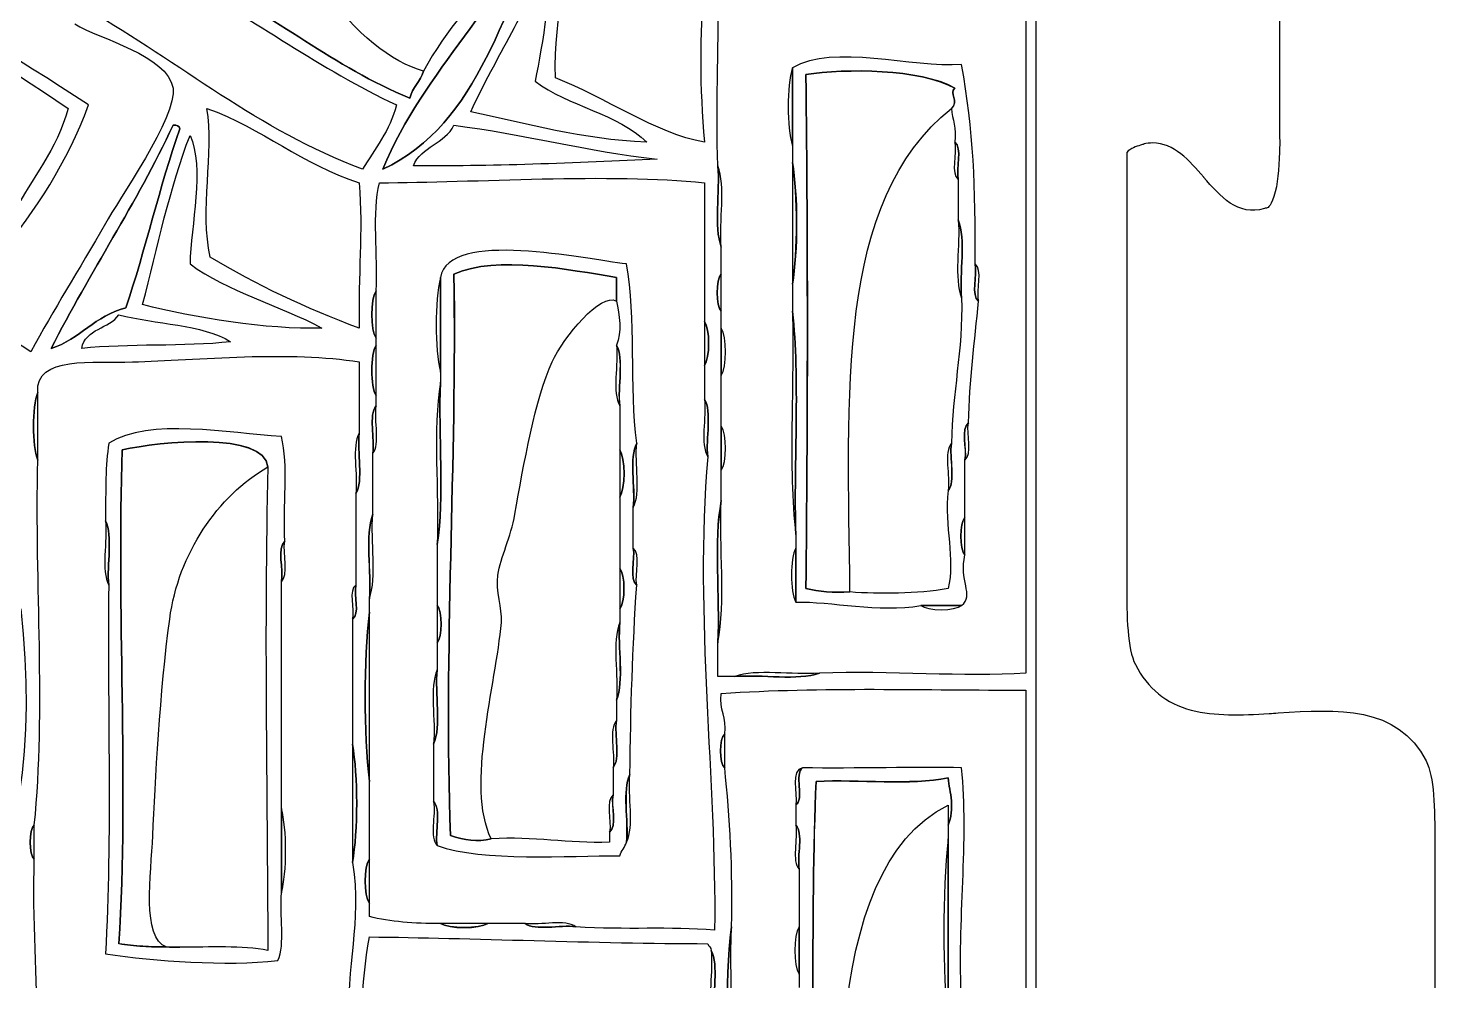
# Model space of a CAD drawing. Extents: x 6 to 958, y 3 to 221.
# Drawn here: x 887 to 957.7, y 98.8 to 146.7 of the extents above; entities that cross this region are included whole.
import ezdxf

# ---------------------------------------------------------------- set-up
doc = ezdxf.new("R2010")
doc.units = 0
doc.layers.get('0').update_dxf_attribs({"linetype": 'CONTINUOUS'})

msp = doc.modelspace()

# ---------------------------------------------------------------- linework, layer by layer
at = {"color": 7}
for points in [[(906.171, 143.2185)], [(918.07875, 141.00675)], [(920.97075, 141.00675)], [(904.8105, 139.64625)], [(906.34125, 139.8165)], [(890.862, 136.9245)], [(934.578, 134.883)], [(933.89625, 133.182)], [(891.88275, 132.672)], [(901.74825, 131.652)], [(903.62025, 131.652)], [(897.15525, 130.971)], [(917.568, 125.868)], [(921.14025, 125.18775)], [(899.7075, 118.89375)], [(916.7175, 117.53325)], [(903.279, 117.0225)], [(926.75325, 114.3015)], [(899.0265, 100.353)]]:
    msp.add_lwpolyline(points, close=True, dxfattribs=at)
at = {"color": 5}
for points in [[(933.38775, 142.70775)], [(894.264, 141.85725)], [(925.39125, 140.8365)], [(921.65025, 139.8165)], [(925.39125, 139.98675)], [(933.72825, 139.1355)], [(933.72825, 137.09475)], [(934.578, 134.883)], [(921.8205, 132.50175)], [(925.39125, 132.50175)], [(920.97075, 131.99175)], [(921.8205, 131.652)], [(904.47, 131.14125)], [(907.7025, 129.4395)], [(907.7025, 128.9295)], [(904.47, 128.24925)], [(904.47, 127.73925)], [(916.7175, 127.73925)], [(921.8205, 126.7185)], [(916.7175, 125.52825)], [(921.14025, 125.18775)], [(887.46, 125.01675)], [(934.06725, 125.01675)], [(903.44925, 123.3165)], [(933.2175, 123.48675)], [(917.397, 122.63625)], [(921.8205, 122.97675)], [(890.862, 121.956)], [(904.29975, 122.29575)], [(934.06725, 120.255)], [(916.7175, 119.574)], [(899.7075, 118.89375)], [(917.568, 118.72425)], [(907.53225, 117.7035)], [(925.56225, 117.873)], [(933.89625, 117.7035)], [(903.279, 117.0225)], [(910.76475, 116.85225)], [(907.53225, 114.47175)], [(922.5, 114.13125)], [(916.54725, 112.941)], [(903.279, 110.72925)], [(916.37775, 109.5375)], [(921.99075, 109.5375)], [(925.902, 109.5375)], [(904.1295, 108.858)], [(907.36125, 107.838)], [(933.2175, 107.66775)], [(893.24325, 106.13625)], [(916.20675, 106.3065)], [(925.56225, 106.647)], [(917.0565, 105.79575)], [(887.28975, 104.946)], [(899.7075, 103.245)], [(904.1295, 102.73425)], [(910.083, 101.7135)], [(911.95425, 101.7135)], [(922.3305, 101.54325)], [(893.922, 100.527)], [(925.7325, 99.162)]]:
    msp.add_lwpolyline(points, close=True, dxfattribs=at)
at = {"color": 7}
for points in [[(943.05225, 140.91975), (943.05525, 140.913)], [(942.20325, 140.4885), (942.20175, 118.87875), (942.19725, 118.8825), (942.19575, 118.88175)], [(946.06275, 139.24725), (946.06725, 139.25175)], [(957.68625, 105.7395), (957.68625, 84.1335)]]:
    msp.add_lwpolyline(points, dxfattribs=at)
for points in [[(937.6395, 65.652), (937.6395, 96.66675), (937.6395, 127.683), (937.6395, 158.69775)], [(890.01075, 142.878), (882.588, 147.759), (874.67775, 152.151), (866.7075, 156.48525)], [(868.06875, 154.9545), (875.082, 150.912), (882.4185, 147.192), (888.99075, 142.70775)], [(904.8105, 139.64625), (906.906, 144.7515), (910.9455, 147.91275), (912.975, 153.084)], [(913.3155, 152.74425), (910.93425, 147.924), (909.70575, 141.951), (904.8105, 139.64625)], [(913.48575, 144.23925), (913.37475, 147.5265), (914.26725, 149.808), (914.33625, 152.9145)], [(909.2325, 142.5375), (910.488, 145.30725), (912.15075, 147.6705), (913.14525, 150.702)], [(913.14525, 150.702), (913.305, 148.782), (912.85125, 146.007), (912.46575, 144.069)], [(910.76475, 150.363), (909.6375, 148.257), (907.96575, 146.69775), (906.85125, 144.57975)], [(949.87725, 149.30625), (949.88025, 147.97275), (949.88175, 146.59425), (949.88175, 145.2735)], [(894.774, 149.172), (898.38825, 147.11625), (901.647, 144.705), (905.49, 142.87875)], [(906.171, 143.2185), (902.32275, 144.81225), (899.3985, 147.33075), (895.79475, 149.172)], [(920.9715, 149.00175), (920.7195, 146.33325), (920.73, 143.78175), (920.97075, 141.00675)], [(921.65025, 139.8165), (921.52425, 142.7175), (921.7095, 145.437), (921.65025, 148.662)], [(937.12875, 148.49175), (937.12875, 137.09475), (937.12875, 125.69775), (937.12875, 114.3015)], [(887.1195, 130.46025), (877.81875, 136.41225), (866.90775, 142.227), (857.01075, 148.1505)], [(903.78975, 139.64625), (898.51125, 141.627), (894.627, 144.999), (890.01075, 147.64125)], [(889.3305, 146.9595), (890.55, 146.184), (893.99325, 145.3845), (894.2625, 143.727)], [(933.897, 144.918), (931.43325, 144.723), (927.453, 145.96875), (925.392, 144.7485)], [(949.88175, 145.2735), (949.88025, 144.84525), (949.88025, 144.3705), (949.87875, 143.8755)], [(906.85125, 144.57975), (906.7005, 144.05025), (906.2835, 143.78625), (906.171, 143.2185)], [(925.392, 144.7485), (925.392, 143.445), (925.392, 142.14), (925.392, 140.83575)], [(926.07225, 144.40875), (928.06275, 144.7215), (931.81875, 144.7065), (933.5565, 143.727)], [(926.07225, 118.55325), (926.16075, 126.93975), (926.178, 135.35175), (926.07225, 144.40875)], [(934.578, 134.883), (934.611, 138.7845), (934.49025, 141.56475), (933.897, 144.918)], [(894.2625, 143.727), (894.489, 142.341), (891.456, 137.97975), (890.862, 136.9245)], [(912.46575, 144.069), (914.1045, 142.81725), (916.62075, 142.4415), (918.07875, 141.00675)], [(920.97075, 141.00675), (918.50475, 141.44025), (915.99375, 143.28375), (913.48575, 144.23925)], [(933.5565, 143.727), (933.2355, 143.463), (933.80025, 143.064), (933.38625, 142.707)], [(949.87875, 143.8755), (949.87875, 143.23425), (949.87725, 142.57125), (949.87575, 141.9225)], [(885.588, 135.39375), (887.37375, 137.5785), (888.93975, 139.98075), (890.01075, 142.878)], [(905.49, 142.87875), (905.15175, 141.57225), (904.40775, 140.67375), (903.78975, 139.64625)], [(888.99075, 142.70775), (888.42075, 140.613), (887.15175, 139.218), (886.26975, 137.4345)], [(896.13525, 135.2235), (895.59525, 137.55975), (896.33775, 140.484), (895.965, 142.70775)], [(895.965, 142.70775), (898.75275, 141.696), (900.74475, 139.88925), (903.62025, 138.96525)], [(918.07875, 141.00675), (914.754, 141.1425), (912.09375, 141.94125), (909.2325, 142.5375)], [(933.38625, 142.707), (933.4335, 142.131), (933.6555, 141.72975), (933.5565, 141.006)], [(888.141, 130.6305), (890.08425, 134.4705), (892.42425, 137.91375), (894.264, 141.85725)], [(894.60375, 141.687), (893.586, 138.79275), (892.88025, 135.5865), (891.88275, 132.672)], [(894.264, 141.85725), (894.462, 141.885), (894.567, 141.81975), (894.60375, 141.687)], [(906.34125, 139.8165), (906.73275, 140.7855), (907.93875, 140.94075), (908.382, 141.85725)], [(908.382, 141.85725), (911.907, 141.41475), (915.0165, 140.55375), (918.588, 140.15625)], [(949.87575, 141.9225), (949.87575, 141.7575), (949.87875, 141.59625), (949.88175, 141.441)], [(949.88175, 141.441), (949.88625, 141.12075), (949.89075, 140.81925), (949.87875, 140.5005)], [(892.7325, 132.84225), (893.47275, 135.73125), (894.105, 138.72675), (895.11525, 141.34725)], [(895.11525, 141.34725), (895.85925, 139.764), (895.161, 136.797), (895.11525, 134.883)], [(925.392, 140.83575), (925.392, 140.553), (925.392, 140.2695), (925.392, 139.986)], [(933.5565, 141.006), (933.94575, 140.715), (933.61875, 139.70775), (933.7275, 139.13475)], [(942.88275, 140.8515), (942.68475, 140.7945), (942.38775, 140.709), (942.20325, 140.4885)], [(943.05525, 140.913), (943.0245, 140.8935), (942.9615, 140.87475), (942.88275, 140.8515)], [(943.49625, 140.967), (943.3545, 140.967), (943.206, 140.95125), (943.05225, 140.91975)], [(946.06725, 139.25175), (945.3345, 140.09625), (944.58225, 140.967), (943.49625, 140.967)], [(918.588, 140.15625), (914.682, 139.95975), (909.92025, 139.7805), (906.34125, 139.8165)], [(949.87875, 140.5005), (949.845, 139.647), (949.7985, 138.891), (949.596, 138.282)], [(904.641, 138.96675), (909.42825, 138.97575), (916.22025, 139.464), (920.9715, 138.96675)], [(921.8205, 135.73425), (921.426, 136.7565), (921.76275, 138.5115), (921.65025, 139.8165)], [(925.392, 139.986), (925.6755, 138.33975), (925.6755, 135.50775), (925.392, 133.8615)], [(903.62025, 138.96525), (903.81525, 136.42575), (903.56175, 134.406), (903.62025, 131.652)], [(904.47075, 133.52325), (904.575, 135.29025), (904.25625, 137.4795), (904.641, 138.96675)], [(920.9715, 138.96675), (920.9715, 136.64175), (920.9715, 134.3175), (920.9715, 131.9925)], [(933.7275, 139.13475), (933.7275, 138.4545), (933.7275, 137.77425), (933.7275, 137.094)], [(949.12875, 137.6685), (947.769, 137.274), (946.9035, 138.27825), (946.06275, 139.24725)], [(949.596, 138.282), (949.3995, 137.69925), (949.26675, 137.6925), (949.18575, 137.688)], [(949.18575, 137.688), (949.161, 137.6865), (949.143, 137.68575), (949.12875, 137.6685)], [(890.862, 136.9245), (889.50675, 134.51625), (888.261, 132.615), (887.1195, 130.46025)], [(917.0565, 134.883), (914.9385, 135.114), (908.133, 136.64925), (907.70175, 134.20275)], [(933.7275, 137.094), (934.12275, 136.128), (933.786, 134.4315), (933.89625, 133.182)], [(903.62025, 131.652), (900.94125, 132.66), (898.434, 133.83675), (896.13525, 135.2235)], [(908.38125, 134.37375), (910.554, 135.33225), (914.169, 134.589), (916.54725, 134.2035)], [(921.8205, 134.37375), (921.8205, 134.82675), (921.8205, 135.2805), (921.8205, 135.73425)], [(895.11525, 134.883), (896.99625, 133.476), (899.62125, 132.813), (901.74825, 131.652)], [(908.21175, 106.137), (907.851, 115.28025), (908.532, 124.93575), (908.38125, 134.37375)], [(917.568, 125.868), (917.19825, 128.67375), (917.55675, 132.207), (917.0565, 134.883)], [(921.8205, 132.50175), (921.53775, 132.74025), (921.53775, 134.13525), (921.8205, 134.37375)], [(934.74975, 133.01175), (934.35975, 133.3035), (934.68525, 134.3115), (934.578, 134.883)], [(907.70175, 134.20275), (907.70175, 132.615), (907.70175, 131.02725), (907.70175, 129.43875)], [(916.54725, 134.2035), (916.54725, 133.806), (916.54725, 133.40925), (916.54725, 133.01325)], [(925.392, 133.8615), (925.392, 133.4085), (925.392, 132.95475), (925.392, 132.501)], [(904.47075, 131.142), (904.188, 131.54625), (904.188, 133.11825), (904.47075, 133.52325)], [(916.54725, 133.01325), (916.69425, 132.3495), (916.84575, 131.4285), (916.54725, 130.80075)], [(933.89625, 133.182), (933.969, 130.503), (933.42525, 128.4375), (933.387, 125.868)], [(934.239, 126.88725), (934.30425, 129.03375), (934.554, 130.9965), (934.74975, 133.01175)], [(891.88275, 132.672), (890.3415, 132.28425), (889.593, 131.10675), (888.141, 130.6305)], [(889.67175, 130.6305), (889.851, 131.64075), (891.0675, 131.61525), (891.5415, 132.3315)], [(891.5415, 132.3315), (893.3715, 131.83725), (895.71825, 131.859), (897.15525, 130.971)], [(901.74825, 131.652), (898.956, 131.5815), (895.34175, 132.16125), (892.7325, 132.84225)], [(921.8205, 131.652), (921.8205, 131.93475), (921.8205, 132.21825), (921.8205, 132.50175)], [(925.392, 132.501), (925.7895, 129.09825), (925.4505, 124.95975), (925.563, 121.27425)], [(920.9715, 131.9925), (921.252, 131.64375), (921.252, 130.13025), (920.9715, 129.7815)], [(921.8205, 129.26925), (921.8205, 130.06425), (921.8205, 130.85775), (921.8205, 131.652)], [(897.15525, 130.971), (894.8175, 130.701), (892.02075, 130.89), (889.67175, 130.6305)], [(904.47075, 130.80075), (904.47075, 130.914), (904.47075, 131.028), (904.47075, 131.142)], [(887.46, 128.4195), (887.33775, 130.29525), (890.25675, 129.88275), (892.22325, 129.951)], [(892.22325, 129.951), (895.42875, 130.06125), (900.2385, 130.52925), (903.62025, 129.951)], [(904.47075, 128.25), (904.188, 128.7105), (904.188, 130.34175), (904.47075, 130.80075)], [(916.54725, 130.80075), (916.94025, 130.1175), (916.60575, 128.706), (916.7175, 127.73925)], [(903.62025, 129.951), (903.62025, 128.76075), (903.62025, 127.569), (903.62025, 126.37875)], [(907.70175, 129.43875), (907.70175, 129.2685), (907.70175, 129.099), (907.70175, 128.92875)], [(920.9715, 129.7815), (920.9715, 129.2145), (920.9715, 128.6475), (920.9715, 128.07975)], [(907.70175, 128.92875), (907.5885, 126.26325), (907.9275, 123.14625), (907.5315, 120.7635)], [(921.8205, 126.7185), (921.8205, 127.569), (921.8205, 128.4195), (921.8205, 129.26925)], [(887.46, 125.01675), (887.1765, 125.75925), (887.1765, 127.67775), (887.46, 128.4195)], [(904.47075, 127.74), (904.47075, 127.9095), (904.47075, 128.07975), (904.47075, 128.25)], [(920.9715, 128.07975), (921.363, 127.452), (921.0285, 126.0975), (921.14025, 125.18775)], [(904.3005, 125.35875), (904.41075, 126.099), (904.0785, 127.281), (904.47075, 127.74)], [(916.7175, 127.73925), (916.7175, 127.00275), (916.7175, 126.2655), (916.7175, 125.52825)], [(899.7075, 126.20775), (897.06675, 126.35925), (893.06325, 127.16025), (891.03225, 125.868)], [(921.8205, 124.5075), (921.8205, 125.244), (921.8205, 125.982), (921.8205, 126.7185)], [(934.06875, 125.01525), (934.17675, 125.589), (933.84975, 126.59625), (934.239, 126.88725)], [(891.03225, 125.868), (890.859, 124.74375), (890.8875, 123.56625), (890.862, 121.95525)], [(891.7125, 125.5275), (893.5725, 125.967), (898.87125, 126.462), (899.02725, 124.67625)], [(899.877, 120.9345), (899.78925, 122.661), (900.06975, 124.755), (899.7075, 126.20775)], [(903.62025, 126.37875), (903.50925, 125.41275), (903.843, 123.99975), (903.4485, 123.3165)], [(917.39625, 122.63625), (917.508, 123.65925), (917.1735, 125.12775), (917.568, 125.868)], [(933.387, 125.868), (933.2775, 125.127), (933.60825, 123.94575), (933.21675, 123.486)], [(891.54225, 100.6935), (892.04325, 108.71325), (891.41925, 117.71175), (891.7125, 125.5275)], [(904.3005, 122.2965), (904.3005, 123.31725), (904.3005, 124.338), (904.3005, 125.35875)], [(916.7175, 125.52825), (917.00025, 125.12325), (917.00025, 123.55125), (916.7175, 123.147)], [(921.14025, 125.18775), (920.44575, 117.07725), (921.591, 108.897), (921.48, 101.37375)], [(887.289, 106.647), (887.87475, 112.57125), (887.32125, 118.61475), (887.46, 125.01675)], [(899.02725, 124.67625), (898.8315, 116.38725), (899.00175, 108.735), (899.0265, 100.353)], [(921.8205, 122.97675), (921.8205, 123.48675), (921.8205, 123.99675), (921.8205, 124.5075)], [(934.06875, 122.12475), (934.06875, 123.08925), (934.06875, 124.05225), (934.06875, 125.01525)], [(903.4485, 123.3165), (903.4485, 121.785), (903.4485, 120.255), (903.4485, 118.72425)], [(916.7175, 123.147), (916.7175, 121.956), (916.7175, 120.76425), (916.7175, 119.574)], [(933.21675, 123.486), (933.0225, 121.662), (933.5925, 120.033), (933.21675, 118.55325)], [(917.39625, 120.59475), (917.39625, 121.275), (917.39625, 121.95525), (917.39625, 122.63625)], [(921.65025, 115.83225), (921.76275, 118.15725), (921.42375, 120.93525), (921.8205, 122.97675)], [(890.862, 121.95525), (891.255, 121.21575), (890.9205, 119.74575), (891.03225, 118.7235)], [(904.1295, 118.044), (904.24125, 119.406), (903.90525, 121.218), (904.3005, 122.2965)], [(934.06875, 120.2535), (933.7875, 120.49125), (933.7875, 121.8855), (934.06875, 122.12475)], [(899.7075, 118.89375), (899.8155, 119.52225), (899.48625, 120.58875), (899.877, 120.9345)], [(925.563, 121.27425), (925.563, 121.047), (925.563, 120.8205), (925.563, 120.594)], [(907.5315, 120.7635), (907.5315, 119.7435), (907.5315, 118.7235), (907.5315, 117.702)], [(917.56725, 118.72425), (917.178, 119.01525), (917.505, 120.0225), (917.39625, 120.59475)], [(925.563, 120.594), (925.563, 119.6865), (925.563, 118.77975), (925.563, 117.87225)], [(933.89775, 117.702), (934.5615, 118.233), (933.73575, 118.97925), (934.06875, 120.2535)], [(916.7175, 119.574), (916.99875, 119.28075), (916.99875, 117.8265), (916.7175, 117.53325)], [(899.7075, 107.49675), (899.7075, 111.29625), (899.7075, 115.09425), (899.7075, 118.89375)], [(942.19575, 118.88175), (942.19575, 117.0855), (942.228, 115.53225), (942.63525, 114.73125)], [(891.03225, 118.7235), (890.94975, 112.569), (891.21525, 106.065), (890.862, 100.182)], [(903.4485, 118.72425), (903.3435, 118.206), (903.6675, 117.258), (903.279, 117.0225)], [(917.22675, 109.1985), (917.25675, 112.4565), (917.367, 115.63575), (917.56725, 118.72425)], [(928.2825, 118.383), (927.43725, 118.33125), (926.72325, 118.41), (926.07225, 118.55325)], [(933.21675, 118.55325), (931.6545, 118.2765), (929.78625, 118.2735), (928.2825, 118.383)], [(886.6095, 117.5325), (888.16725, 103.89), (882.62775, 95.39025), (875.553, 89.29725)], [(904.1295, 117.3645), (904.1295, 117.591), (904.1295, 117.8175), (904.1295, 118.044)], [(907.5315, 117.702), (907.8135, 117.4635), (907.8135, 116.06925), (907.5315, 115.83075)], [(916.7175, 117.53325), (916.7175, 117.30675), (916.7175, 117.08025), (916.7175, 116.853)], [(925.563, 117.87225), (927.31425, 117.92775), (929.724, 117.3255), (931.857, 117.702)], [(931.857, 117.702), (932.53725, 117.702), (933.21825, 117.702), (933.89775, 117.702)], [(903.279, 117.0225), (903.279, 114.92475), (903.279, 112.827), (903.279, 110.72925)], [(904.1295, 108.8595), (903.84675, 111.29775), (903.84675, 114.9255), (904.1295, 117.3645)], [(916.7175, 116.853), (916.6065, 115.60425), (916.9425, 113.907), (916.54725, 112.941)], [(907.5315, 115.83075), (907.5315, 115.377), (907.5315, 114.92325), (907.5315, 114.47025)], [(921.65025, 114.13125), (921.65025, 114.699), (921.65025, 115.2645), (921.65025, 115.83225)], [(942.63525, 114.73125), (943.24875, 113.52825), (944.1675, 112.779), (945.44475, 112.44225)], [(907.5315, 114.47025), (907.41975, 113.27775), (907.755, 111.6375), (907.3605, 110.7285)], [(922.5, 114.13125), (922.218, 114.13125), (921.93375, 114.13125), (921.65025, 114.13125)], [(926.75325, 114.3015), (925.674, 113.90625), (923.86275, 114.243), (922.5, 114.13125)], [(937.12875, 114.3015), (934.02075, 114.08925), (930.31575, 114.43275), (926.75325, 114.3015)], [(921.9915, 111.23775), (922.10925, 112.0935), (921.70125, 112.4235), (921.8205, 113.27925)], [(921.8205, 113.27925), (926.838, 113.62425), (932.18625, 113.43), (937.12875, 113.4495)], [(937.12875, 113.4495), (937.12875, 101.37225), (937.12875, 89.2965), (937.12875, 77.2185)], [(916.54725, 112.941), (916.54725, 112.6005), (916.54725, 112.26), (916.54725, 111.92025)], [(945.44475, 112.44225), (946.617, 112.13325), (947.961, 112.18275), (949.353, 112.2705)], [(949.81125, 112.299), (952.7655, 112.48725), (955.82025, 112.6845), (957.24525, 109.88625)], [(916.54725, 111.92025), (916.437, 111.18), (916.7685, 109.998), (916.377, 109.53825)], [(949.353, 112.2705), (949.50525, 112.2795), (949.659, 112.2885), (949.81125, 112.299)], [(921.9915, 109.536), (921.70875, 109.7205), (921.70875, 111.054), (921.9915, 111.23775)], [(903.279, 110.72925), (903.56325, 109.14), (903.56325, 106.365), (903.279, 104.77575)], [(907.3605, 110.7285), (907.3605, 109.764), (907.3605, 108.80025), (907.3605, 107.83725)], [(933.89625, 109.5375), (931.83825, 109.60125), (928.5075, 109.49325), (925.902, 109.5375)], [(957.24525, 109.88625), (957.651, 109.08825), (957.68625, 107.53575), (957.68625, 105.7395)], [(916.377, 109.53825), (916.377, 109.08525), (916.377, 108.6315), (916.377, 108.17775)], [(917.05575, 105.79575), (917.1675, 106.875), (916.83225, 108.40125), (917.22675, 109.1985)], [(922.33125, 101.54175), (922.4115, 104.4015), (922.25175, 107.019), (921.9915, 109.536)], [(925.902, 109.5375), (925.46775, 109.23525), (926.016, 107.95125), (925.56225, 107.667)], [(926.5845, 108.85725), (928.755, 108.954), (931.32225, 108.654), (933.21825, 109.0275)], [(933.21825, 109.0275), (933.3045, 108.30675), (933.57525, 107.47725), (933.21825, 106.647)], [(933.89625, 97.80225), (933.67425, 101.829), (934.2765, 105.92175), (933.89625, 109.5375)], [(904.1295, 104.9475), (904.1295, 106.251), (904.1295, 107.55525), (904.1295, 108.8595)], [(926.24325, 85.7235), (926.562, 92.75025), (926.283, 102.39675), (926.5845, 108.85725)], [(899.7075, 103.24425), (899.7075, 104.66175), (899.7075, 106.07925), (899.7075, 107.49675)], [(907.3605, 107.83725), (907.752, 107.4345), (907.42125, 106.31025), (907.5315, 105.6255)], [(916.377, 108.17775), (916.26825, 107.60625), (916.59525, 106.59825), (916.206, 106.30725)], [(925.56225, 107.667), (925.56225, 107.3265), (925.56225, 106.986), (925.56225, 106.647)], [(887.289, 104.946), (887.0085, 105.12825), (887.0085, 106.46325), (887.289, 106.647)], [(910.2525, 105.96675), (909.567, 105.7965), (908.892, 105.8895), (908.21175, 106.137)], [(916.206, 105.7965), (914.091, 105.72375), (912.42525, 106.0995), (910.2525, 105.96675)], [(916.206, 106.30725), (916.206, 106.137), (916.206, 105.96675), (916.206, 105.7965)], [(925.56225, 106.647), (925.95375, 106.24425), (925.623, 105.12), (925.7325, 104.43525)], [(933.21825, 106.647), (933.21825, 106.41975), (933.21825, 106.19325), (933.21825, 105.966)], [(907.5315, 105.6255), (909.84375, 104.80425), (914.14875, 105.1215), (916.71675, 105.11625)], [(916.71675, 105.11625), (916.8045, 105.366), (916.96725, 105.54375), (917.05575, 105.79575)], [(933.21825, 105.966), (933.21825, 102.8475), (933.21825, 99.729), (933.21825, 96.61125)], [(887.46, 96.441), (887.41275, 98.6895), (887.202, 102.0195), (887.289, 104.946)], [(903.279, 104.77575), (903.7845, 101.607), (902.913, 99.8385), (903.10875, 96.27075)], [(904.1295, 102.735), (903.84675, 103.08375), (903.84675, 104.598), (904.1295, 104.9475)], [(925.7325, 104.43525), (925.7325, 103.4715), (925.7325, 102.507), (925.7325, 101.54325)], [(899.53725, 99.8415), (899.904, 100.665), (899.6145, 102.14475), (899.7075, 103.24425)], [(904.1295, 102.0555), (904.1295, 102.282), (904.1295, 102.50775), (904.1295, 102.735)], [(907.7025, 101.71425), (906.3765, 101.69175), (905.18025, 101.79975), (904.1295, 102.0555)], [(910.08375, 101.71425), (909.67875, 101.43225), (908.10675, 101.43225), (907.7025, 101.71425)], [(911.955, 101.71425), (911.331, 101.71425), (910.70775, 101.71425), (910.08375, 101.71425)], [(914.50575, 101.544), (913.7085, 101.65425), (912.4695, 101.32125), (911.955, 101.71425)], [(921.48, 101.37375), (919.18875, 101.5665), (917.0565, 101.3685), (914.50575, 101.544)], [(922.161, 91.8465), (922.27275, 95.022), (921.93375, 98.6505), (922.33125, 101.54175)], [(925.7325, 101.54325), (925.7325, 100.74975), (925.7325, 99.9555), (925.7325, 99.162)], [(892.74375, 100.56), (892.329, 100.59), (891.92025, 100.62675), (891.54225, 100.6935)], [(893.922, 100.527), (893.51775, 100.52625), (893.12025, 100.533), (892.74375, 100.56)], [(894.60375, 100.52325), (894.36675, 100.51425), (894.15075, 100.527), (893.922, 100.527)], [(899.0265, 100.353), (897.7575, 100.61475), (896.11575, 100.5045), (894.60375, 100.52325)], [(904.46925, 86.4045), (903.77325, 91.22625), (903.3045, 96.2685), (904.12875, 101.0325)], [(904.12875, 101.0325), (909.2085, 100.98525), (915.46125, 100.70325), (921.1395, 100.6935)], [(921.1395, 100.6935), (921.1725, 100.55475), (921.31125, 100.5225), (921.30975, 100.35225)], [(890.862, 100.182), (893.3925, 99.81525), (896.90625, 99.54525), (899.53725, 99.8415)], [(921.30975, 100.35225), (921.7035, 99.612), (921.36825, 98.1435), (921.48, 97.11975)], [(925.7325, 99.162), (925.7325, 98.9355), (925.7325, 98.70825), (925.7325, 98.481)]]:
    msp.add_open_spline(points, degree=3, dxfattribs=at)
at = {"color": 5}
for points in [[(906.85125, 144.57825), (903.705, 145.4445), (899.139, 150.66975), (900.38775, 155.466)], [(912.975, 153.084), (910.9455, 147.91275), (906.906, 144.7515), (904.8105, 139.64625)], [(904.8105, 139.64625), (909.70575, 141.951), (910.93425, 147.924), (913.3155, 152.74425)], [(895.79475, 149.17125), (899.3985, 147.33075), (902.32275, 144.8115), (906.171, 143.21775)], [(906.171, 143.21775), (906.2835, 143.78625), (906.7005, 144.0495), (906.85125, 144.57825)], [(925.39125, 144.74925), (925.10925, 143.83875), (925.10925, 141.74775), (925.39125, 140.8365)], [(925.39125, 140.8365), (925.39125, 142.14075), (925.39125, 143.44575), (925.39125, 144.74925)], [(933.558, 143.72775), (931.82025, 144.70725), (928.06425, 144.72225), (926.07375, 144.4095)], [(926.07375, 144.4095), (926.1795, 135.3525), (926.16225, 126.9405), (926.07375, 118.554)], [(933.38775, 142.70775), (933.80175, 143.06475), (933.237, 143.46375), (933.558, 143.72775)], [(928.284, 118.38375), (928.1805, 128.2605), (927.53925, 138.05175), (933.38775, 142.70775)], [(894.264, 141.85725), (892.42425, 137.91375), (890.08425, 134.4705), (888.141, 130.6305)], [(891.88275, 132.672), (892.88025, 135.5865), (893.586, 138.79275), (894.60375, 141.687)], [(894.60375, 141.687), (894.567, 141.81975), (894.46125, 141.885), (894.264, 141.85725)], [(933.55725, 141.00675), (933.6645, 140.4345), (933.3375, 139.42725), (933.72825, 139.1355)], [(933.72825, 139.1355), (933.6195, 139.7085), (933.9465, 140.71575), (933.55725, 141.00675)], [(921.65025, 139.8165), (921.762, 138.51075), (921.42525, 136.7565), (921.8205, 135.73425)], [(921.8205, 135.73425), (921.708, 137.03925), (922.04475, 138.7935), (921.65025, 139.8165)], [(925.39125, 139.98675), (925.39125, 137.9445), (925.39125, 135.9045), (925.39125, 133.86225)], [(925.39125, 133.86225), (925.67475, 135.5085), (925.67475, 138.3405), (925.39125, 139.98675)], [(933.72825, 137.09475), (933.8385, 135.846), (933.50175, 134.148), (933.897, 133.182)], [(933.897, 133.182), (933.786, 134.4315), (934.12275, 136.128), (933.72825, 137.09475)], [(916.548, 134.2035), (914.16975, 134.589), (910.5555, 135.33225), (908.382, 134.37375)], [(908.382, 134.37375), (908.53275, 124.93575), (907.85175, 115.28025), (908.2125, 106.137)], [(921.8205, 134.37375), (921.53775, 134.13525), (921.53775, 132.74025), (921.8205, 132.50175)], [(921.8205, 132.50175), (921.8205, 133.1265), (921.8205, 133.749), (921.8205, 134.37375)], [(934.578, 134.883), (934.686, 134.31075), (934.35975, 133.3035), (934.74825, 133.0125)], [(934.74825, 133.0125), (934.64025, 133.58475), (934.96725, 134.592), (934.578, 134.883)], [(907.7025, 134.2035), (907.41825, 133.01025), (907.41825, 130.63275), (907.7025, 129.4395)], [(907.7025, 129.4395), (907.7025, 131.02725), (907.7025, 132.615), (907.7025, 134.2035)], [(916.548, 133.01325), (916.548, 133.41), (916.548, 133.80675), (916.548, 134.2035)], [(904.47, 133.5225), (904.18725, 133.1175), (904.18725, 131.5455), (904.47, 131.14125)], [(904.47, 131.14125), (904.47, 131.93475), (904.47, 132.729), (904.47, 133.5225)], [(913.3155, 129.951), (913.911, 131.205), (915.762, 133.47975), (916.548, 133.01325)], [(888.141, 130.6305), (889.59375, 131.106), (890.34225, 132.28425), (891.88275, 132.672)], [(925.39125, 132.50175), (925.5045, 128.8155), (925.1655, 124.67775), (925.56225, 121.275)], [(925.56225, 121.275), (925.4505, 124.9605), (925.7895, 129.099), (925.39125, 132.50175)], [(920.97075, 131.99175), (920.97075, 131.2545), (920.97075, 130.518), (920.97075, 129.78075)], [(920.97075, 129.78075), (921.25125, 130.12875), (921.25125, 131.643), (920.97075, 131.99175)], [(921.8205, 131.652), (921.8205, 130.85775), (921.8205, 130.06425), (921.8205, 129.26925)], [(921.8205, 129.26925), (922.1025, 129.67425), (922.1025, 131.247), (921.8205, 131.652)], [(904.47, 130.8), (904.18725, 130.341), (904.18725, 128.70975), (904.47, 128.24925)], [(904.47, 128.24925), (904.47, 129.09975), (904.47, 129.951), (904.47, 130.8)], [(916.54725, 130.80075), (916.65825, 129.834), (916.323, 128.4225), (916.7175, 127.73925)], [(916.7175, 127.73925), (916.6065, 128.70525), (916.941, 130.1175), (916.54725, 130.80075)], [(911.4435, 122.29575), (911.8785, 124.728), (912.4725, 128.17575), (913.3155, 129.951)], [(907.7025, 128.9295), (907.305, 126.5475), (907.6455, 123.4305), (907.53225, 120.76425)], [(907.53225, 120.76425), (907.9275, 123.147), (907.5885, 126.26475), (907.7025, 128.9295)], [(887.46, 128.4195), (887.1765, 127.67775), (887.1765, 125.75925), (887.46, 125.01675)], [(887.46, 125.01675), (887.46, 126.1515), (887.46, 127.2855), (887.46, 128.4195)], [(920.97075, 128.079), (921.081, 127.16925), (920.74575, 125.81475), (921.14025, 125.18775)], [(921.14025, 125.18775), (921.02925, 126.0975), (921.36375, 127.45275), (920.97075, 128.079)], [(904.47, 127.73925), (904.0785, 127.28025), (904.41075, 126.09825), (904.29975, 125.358)], [(904.29975, 125.358), (904.69125, 125.8155), (904.3605, 126.99825), (904.47, 127.73925)], [(921.8205, 126.7185), (921.8205, 125.982), (921.8205, 125.244), (921.8205, 124.5075)], [(921.8205, 124.5075), (922.1025, 124.857), (922.1025, 126.369), (921.8205, 126.7185)], [(934.2375, 126.88875), (933.84825, 126.59775), (934.1745, 125.5905), (934.06725, 125.01675)], [(934.06725, 125.01675), (934.45725, 125.30925), (934.1295, 126.315), (934.2375, 126.88875)], [(899.0265, 124.677), (898.8705, 126.46275), (893.5725, 125.96775), (891.71175, 125.52825)], [(903.621, 126.37875), (903.22575, 125.694), (903.56025, 124.2825), (903.44925, 123.3165)], [(903.44925, 123.3165), (903.843, 123.99975), (903.50925, 125.412), (903.621, 126.37875)], [(917.568, 125.86875), (917.1735, 125.12775), (917.508, 123.65925), (917.397, 122.63625)], [(917.397, 122.63625), (917.7915, 123.37575), (917.457, 124.84575), (917.568, 125.86875)], [(933.38775, 125.86875), (932.9955, 125.40975), (933.327, 124.227), (933.2175, 123.48675)], [(933.2175, 123.48675), (933.60825, 123.94575), (933.27825, 125.12775), (933.38775, 125.86875)], [(891.71175, 125.52825), (891.4185, 117.7125), (892.0425, 108.714), (891.5415, 100.69425)], [(916.7175, 125.52825), (916.7175, 124.734), (916.7175, 123.93975), (916.7175, 123.147)], [(916.7175, 123.147), (917.00025, 123.55125), (917.00025, 125.12325), (916.7175, 125.52825)], [(894.093, 117.0225), (894.53475, 120.3345), (896.49975, 123.19575), (899.0265, 124.677)], [(921.8205, 122.97675), (921.4245, 120.93525), (921.7635, 118.15725), (921.65025, 115.83225)], [(921.65025, 115.83225), (922.047, 117.8745), (921.7065, 120.651), (921.8205, 122.97675)], [(890.862, 121.956), (890.97225, 120.93375), (890.637, 119.46375), (891.03225, 118.72425)], [(891.03225, 118.72425), (890.92125, 119.7465), (891.25575, 121.21575), (890.862, 121.956)], [(904.29975, 122.29575), (903.90525, 121.21725), (904.24125, 119.40525), (904.12875, 118.04325)], [(904.12875, 118.04325), (904.52475, 119.1225), (904.18725, 120.933), (904.29975, 122.29575)], [(910.59375, 119.2335), (910.73625, 120.15375), (911.23725, 121.137), (911.4435, 122.29575)], [(934.06725, 122.12625), (933.786, 121.887), (933.786, 120.49275), (934.06725, 120.255)], [(934.06725, 120.255), (934.06725, 120.87825), (934.06725, 121.50225), (934.06725, 122.12625)], [(899.877, 120.9345), (899.48625, 120.58875), (899.8155, 119.523), (899.7075, 118.89375)], [(899.7075, 118.89375), (900.09825, 119.2395), (899.76825, 120.306), (899.877, 120.9345)], [(917.397, 120.59475), (917.50575, 120.0225), (917.17875, 119.01525), (917.568, 118.72425)], [(917.568, 118.72425), (917.45925, 119.2965), (917.787, 120.303), (917.397, 120.59475)], [(925.56225, 120.59475), (925.2795, 120.07875), (925.2795, 118.38975), (925.56225, 117.873)], [(925.56225, 117.873), (925.56225, 118.7805), (925.56225, 119.68725), (925.56225, 120.59475)], [(916.7175, 119.574), (916.7175, 118.89375), (916.7175, 118.2135), (916.7175, 117.5325)], [(916.7175, 117.5325), (916.99875, 117.8265), (916.99875, 119.28075), (916.7175, 119.574)], [(910.76475, 116.85225), (910.824, 117.57225), (910.46925, 118.434), (910.59375, 119.2335)], [(903.44925, 118.72425), (903.0615, 118.488), (903.38625, 117.54), (903.279, 117.0225)], [(903.279, 117.0225), (903.6675, 117.25725), (903.3435, 118.206), (903.44925, 118.72425)], [(926.07375, 118.554), (926.72475, 118.41075), (927.43875, 118.332), (928.284, 118.38375)], [(907.53225, 117.7035), (907.53225, 117.0795), (907.53225, 116.45625), (907.53225, 115.83225)], [(907.53225, 115.83225), (907.81425, 116.07), (907.81425, 117.465), (907.53225, 117.7035)], [(933.89625, 117.7035), (933.2175, 117.7035), (932.5365, 117.7035), (931.8555, 117.7035)], [(931.8555, 117.7035), (932.1495, 117.4215), (933.60525, 117.4215), (933.89625, 117.7035)], [(893.24325, 106.13625), (893.361, 108.8025), (893.61, 113.3955), (894.093, 117.0225)], [(904.1295, 117.363), (903.84675, 114.92475), (903.84675, 111.297), (904.1295, 108.858)], [(904.1295, 108.858), (904.1295, 111.69225), (904.1295, 114.52875), (904.1295, 117.363)], [(910.25325, 105.96675), (908.967, 108.6195), (910.50225, 113.70975), (910.76475, 116.85225)], [(916.7175, 116.853), (916.32225, 115.887), (916.65975, 114.189), (916.54725, 112.941)], [(916.54725, 112.941), (916.94175, 113.907), (916.60575, 115.60425), (916.7175, 116.853)], [(907.53225, 114.47175), (907.13775, 113.56275), (907.47375, 111.9225), (907.36125, 110.73)], [(907.36125, 110.73), (907.75575, 111.639), (907.4205, 113.27925), (907.53225, 114.47175)], [(926.75325, 114.3015), (925.39125, 114.189), (923.57925, 114.5265), (922.5, 114.13125)], [(922.5, 114.13125), (923.862, 114.243), (925.67325, 113.90625), (926.75325, 114.3015)], [(916.548, 111.9195), (916.15425, 111.46125), (916.4865, 110.28), (916.37775, 109.5375)], [(916.37775, 109.5375), (916.7685, 109.9965), (916.437, 111.1785), (916.548, 111.9195)], [(921.99075, 111.23925), (921.708, 111.0555), (921.708, 109.722), (921.99075, 109.5375)], [(921.99075, 109.5375), (921.99075, 110.1045), (921.99075, 110.67225), (921.99075, 111.23925)], [(903.279, 110.72925), (903.279, 108.744), (903.279, 106.7595), (903.279, 104.77575)], [(903.279, 104.77575), (903.56325, 106.365), (903.56325, 109.14075), (903.279, 110.72925)], [(917.2275, 109.1985), (916.833, 108.40125), (917.169, 106.87575), (917.0565, 105.79575)], [(917.0565, 105.79575), (917.451, 106.59225), (917.1165, 108.1185), (917.2275, 109.1985)], [(925.902, 109.5375), (925.28625, 109.41825), (925.668, 108.2985), (925.56225, 107.667)], [(925.56225, 107.667), (926.016, 107.95125), (925.46775, 109.236), (925.902, 109.5375)], [(933.2175, 109.02825), (931.32225, 108.65475), (928.75425, 108.9555), (926.58375, 108.858)], [(933.2175, 106.64775), (933.5745, 107.478), (933.30375, 108.3075), (933.2175, 109.02825)], [(926.58375, 108.858), (926.28225, 102.3975), (926.56125, 92.751), (926.2425, 85.72425)], [(899.7075, 103.245), (899.99025, 104.268), (899.99025, 106.4745), (899.7075, 107.4975)], [(899.7075, 107.4975), (899.7075, 106.08), (899.7075, 104.6625), (899.7075, 103.245)], [(907.36125, 107.838), (907.47075, 107.1525), (907.13925, 106.02825), (907.53225, 105.62625)], [(907.53225, 105.62625), (907.422, 106.311), (907.7535, 107.43525), (907.36125, 107.838)], [(916.37775, 108.177), (915.9885, 107.886), (916.3155, 106.87875), (916.20675, 106.3065)], [(916.20675, 106.3065), (916.596, 106.5975), (916.269, 107.60475), (916.37775, 108.177)], [(927.4335, 81.3015), (927.909, 90.897), (926.56575, 104.29125), (933.2175, 107.66775)], [(933.2175, 107.66775), (933.2175, 107.32725), (933.2175, 106.98675), (933.2175, 106.64775)], [(887.28975, 106.647), (887.00925, 106.46325), (887.00925, 105.12825), (887.28975, 104.946)], [(887.28975, 104.946), (887.28975, 105.5115), (887.28975, 106.07925), (887.28975, 106.647)], [(893.9205, 100.52775), (892.6815, 100.97475), (893.15775, 104.184), (893.24325, 106.13625)], [(908.2125, 106.137), (908.892, 105.8895), (909.56775, 105.7965), (910.25325, 105.96675)], [(925.56225, 106.647), (925.67175, 105.9615), (925.34175, 104.83725), (925.7325, 104.43525)], [(925.7325, 104.43525), (925.623, 105.12075), (925.95375, 106.24425), (925.56225, 106.647)], [(933.2175, 105.96675), (932.93325, 103.2435), (932.93325, 99.333), (933.2175, 96.612)], [(933.2175, 96.612), (933.2175, 99.729), (933.2175, 102.8475), (933.2175, 105.96675)], [(904.1295, 104.94675), (903.84675, 104.59725), (903.84675, 103.08225), (904.1295, 102.73425)], [(904.1295, 102.73425), (904.1295, 103.47225), (904.1295, 104.20875), (904.1295, 104.94675)], [(914.505, 101.54325), (913.9905, 101.937), (912.7515, 101.60325), (911.95425, 101.7135)], [(910.083, 101.7135), (909.2895, 101.7135), (908.4945, 101.7135), (907.70175, 101.7135)], [(907.70175, 101.7135), (908.10675, 101.4315), (909.678, 101.4315), (910.083, 101.7135)], [(911.95425, 101.7135), (912.4695, 101.3205), (913.70775, 101.6535), (914.505, 101.54325)], [(922.3305, 101.54325), (921.93375, 98.652), (922.27275, 95.0235), (922.16025, 91.848)], [(922.16025, 91.848), (922.557, 94.73925), (922.218, 98.36775), (922.3305, 101.54325)], [(925.7325, 101.54325), (925.4505, 101.13975), (925.4505, 99.56625), (925.7325, 99.162)], [(925.7325, 99.162), (925.7325, 99.9555), (925.7325, 100.74975), (925.7325, 101.54325)], [(891.5415, 100.69425), (891.9195, 100.6275), (892.32825, 100.59075), (892.743, 100.56075)], [(892.743, 100.56075), (893.12325, 100.5375), (893.51625, 100.527), (893.9205, 100.52775)], [(893.922, 100.527), (894.1515, 100.527), (894.36675, 100.51425), (894.60375, 100.52325)], [(894.60375, 100.52325), (894.366, 100.51425), (894.15, 100.527), (893.922, 100.527)], [(921.30975, 100.353), (921.42225, 99.33), (921.08475, 97.8615), (921.48, 97.1205)], [(921.48, 97.1205), (921.369, 98.1435), (921.70425, 99.612), (921.30975, 100.353)]]:
    msp.add_open_spline(points, degree=3, dxfattribs=at)

doc.saveas('drawing.dxf')
